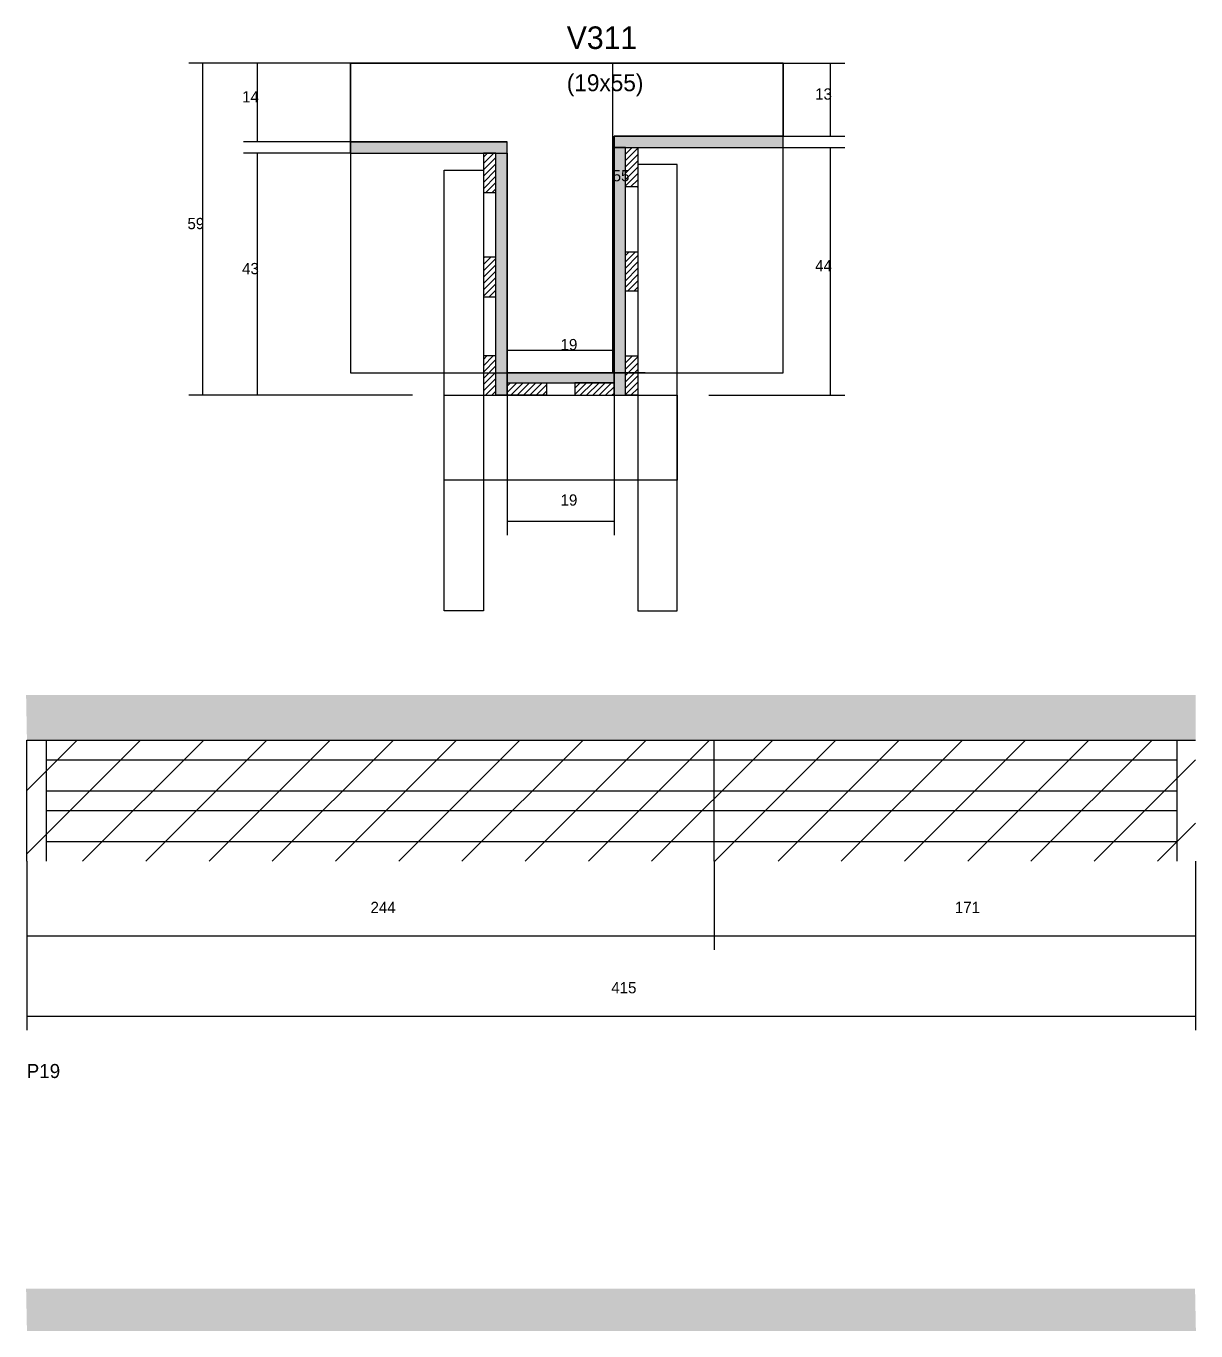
# Model space of a CAD drawing. Header units: metres. Extents: x 3856 to 5560, y 4268 to 4853.
# Drawn here: x 5144.5 to 5559.9, y 4301.8 to 4765.2 of the extents above; entities that cross this region are included whole.
import ezdxf

# ---------------------------------------------------------------- set-up
doc = ezdxf.new("R2010")
doc.units = ezdxf.units.M
for name, color, linetype in [('CONCRETO', 251, 'Continuous'), ('COTA', 241, 'Continuous'), ('Cota Seção (2x)', 4, 'Continuous'), ('Hachura', 253, 'Continuous'), ('Madeira', 126, 'Continuous'), ('NOMENCLATURA', 7, 'Continuous'), ('Painéis', 200, 'Continuous'), ('REAPROVEITAMENTO', 251, 'Continuous'), ('SARR_2.2x7', 40, 'Continuous'), ('SARR_3.5x7', 81, 'Continuous'), ('Texto Seção', 7, 'Continuous')]:
    doc.layers.add(name, color=color, linetype=linetype)

msp = doc.modelspace()

# ---------------------------------------------------------------- hatches: boundary and pattern name
at = {"layer": 'COTA'}
h = msp.add_hatch(dxfattribs=at)
h.set_pattern_fill('AR-CONC', scale=0.03)
h.paths.add_polyline_path([(5559.8, 4527.6), (5144.5, 4527.6), (5144.5, 4527.6), (5144.8, 4511.6), (5144.8, 4511.6), (5559.8, 4511.6), (5559.8, 4511.6), (5559.8, 4527.6)])
h = msp.add_hatch(dxfattribs=at)
h.set_pattern_fill('AR-CONC', scale=0.03)
h.paths.add_polyline_path([(5559.6, 4316.8), (5144.5, 4316.8), (5144.5, 4316.8), (5144.8, 4301.8), (5144.8, 4301.8), (5559.9, 4301.8), (5559.9, 4301.8), (5559.6, 4316.8)])
at = {"layer": 'Hachura'}
h = msp.add_hatch(color=8, dxfattribs=at)
h.dxf.hatch_style = 1
h.paths.add_polyline_path([(5315.3, 4720.1), (5315.3, 4724.1), (5315.3, 4724.1), (5259.7, 4724.1), (5259.7, 4724.1), (5259.7, 4720.1), (5259.7, 4720.1), (5315.3, 4720.1)])
h = msp.add_hatch(color=8, dxfattribs=at)
h.dxf.hatch_style = 1
h.paths.add_polyline_path([(5413.3, 4722.1), (5413.3, 4726.1), (5413.3, 4726.1), (5353.3, 4726.1), (5353.3, 4726.1), (5353.3, 4722.1), (5353.3, 4722.1), (5413.3, 4722.1)])
h = msp.add_hatch(color=8, dxfattribs=at)
h.dxf.hatch_style = 1
h.paths.add_polyline_path([(5357.3, 4724.1), (5353.3, 4724.1), (5353.3, 4724.1), (5353.3, 4634.1), (5353.3, 4634.1), (5357.3, 4634.1), (5357.3, 4634.1), (5357.3, 4724.1)])
h = msp.add_hatch(dxfattribs=at)
h.set_pattern_fill('ANSI31', scale=0.5)
h.paths.add_polyline_path([(5306.9, 4706.1), (5311.3, 4706.1), (5311.3, 4706.1), (5311.3, 4720.1), (5311.3, 4720.1), (5306.9, 4720.1), (5306.9, 4720.1), (5306.9, 4706.1)])
h = msp.add_hatch(color=8, dxfattribs=at)
h.dxf.hatch_style = 1
h.paths.add_polyline_path([(5311.3, 4722.1), (5315.3, 4722.1), (5315.3, 4722.1), (5315.3, 4634.1), (5315.3, 4634.1), (5311.3, 4634.1), (5311.3, 4634.1), (5311.3, 4722.1)])
h = msp.add_hatch(dxfattribs=at)
h.set_pattern_fill('ANSI31', scale=0.5)
h.paths.add_polyline_path([(5361.7, 4708.1), (5357.3, 4708.1), (5357.3, 4708.1), (5357.3, 4722.1), (5357.3, 4722.1), (5361.7, 4722.1), (5361.7, 4722.1), (5361.7, 4708.1)])
h = msp.add_hatch(dxfattribs=at)
h.set_pattern_fill('ANSI31', scale=0.5)
h.paths.add_polyline_path([(5306.9, 4669.1), (5311.3, 4669.1), (5311.3, 4669.1), (5311.3, 4683.1), (5311.3, 4683.1), (5306.9, 4683.1), (5306.9, 4683.1), (5306.9, 4669.1)])
h = msp.add_hatch(dxfattribs=at)
h.set_pattern_fill('ANSI31', scale=0.5)
h.paths.add_polyline_path([(5361.7, 4671.1), (5357.3, 4671.1), (5357.3, 4671.1), (5357.3, 4685.1), (5357.3, 4685.1), (5361.7, 4685.1), (5361.7, 4685.1), (5361.7, 4671.1)])
h = msp.add_hatch(dxfattribs=at)
h.set_pattern_fill('ANSI31', scale=0.5)
h.paths.add_polyline_path([(5306.9, 4634.1), (5311.3, 4634.1), (5311.3, 4634.1), (5311.3, 4648.1), (5311.3, 4648.1), (5306.9, 4648.1), (5306.9, 4648.1), (5306.9, 4634.1)])
h = msp.add_hatch(dxfattribs=at)
h.set_pattern_fill('ANSI31', scale=0.5)
h.paths.add_polyline_path([(5361.7, 4634.1), (5357.3, 4634.1), (5357.3, 4634.1), (5357.3, 4648.1), (5357.3, 4648.1), (5361.7, 4648.1), (5361.7, 4648.1), (5361.7, 4634.1)])
h = msp.add_hatch(color=8, dxfattribs=at)
h.dxf.hatch_style = 1
h.paths.add_polyline_path([(5353.3, 4638.5), (5353.3, 4642.1), (5353.3, 4642.1), (5315.3, 4642.1), (5315.3, 4642.1), (5315.3, 4638.5), (5315.3, 4638.5), (5353.3, 4638.5)])
h = msp.add_hatch(dxfattribs=at)
h.set_pattern_fill('ANSI31', scale=0.5)
h.paths.add_polyline_path([(5315.3, 4634.1), (5315.3, 4638.5), (5315.3, 4638.5), (5329.3, 4638.5), (5329.3, 4638.5), (5329.3, 4634.1), (5329.3, 4634.1), (5315.3, 4634.1)])
h = msp.add_hatch(dxfattribs=at)
h.set_pattern_fill('ANSI31', scale=0.5)
h.paths.add_polyline_path([(5353.3, 4634.1), (5353.3, 4638.5), (5353.3, 4638.5), (5339.3, 4638.5), (5339.3, 4638.5), (5339.3, 4634.1), (5339.3, 4634.1), (5353.3, 4634.1)])
at = {"layer": 'REAPROVEITAMENTO'}
h = msp.add_hatch(dxfattribs=at)
h.set_pattern_fill('ANSI31', scale=5)
h.paths.add_polyline_path([(5559.8, 4468.6), (5559.8, 4511.6), (5559.8, 4511.6), (5144.8, 4511.6), (5144.8, 4511.6), (5144.8, 4468.6), (5144.8, 4468.6), (5559.8, 4468.6)])

# ---------------------------------------------------------------- linework, layer by layer
at = {"layer": 'CONCRETO'}
for points in [[(5259.7, 4724.1), (5259.7, 4752.1), (5413.3, 4752.1), (5413.3, 4726.1), (5353.3, 4726.1), (5353.3, 4642.1), (5315.3, 4642.1), (5315.3, 4724.1)], [(5259.7, 4642.1), (5413.3, 4642.1), (5413.3, 4752.1), (5259.7, 4752.1)]]:
    msp.add_lwpolyline(points, close=True, dxfattribs=at)
at = {"layer": 'COTA'}
for p, q in [((5259.7, 4752.1), (5202.3, 4752.1)), ((5207.3, 4634.1), (5207.3, 4752.1)), ((5259.7, 4752.1), (5221.7, 4752.1)), ((5226.7, 4724.1), (5226.7, 4752.1)), ((5413.3, 4752.1), (5435.2, 4752.1)), ((5430.2, 4726.1), (5430.2, 4752.1)), ((5259.7, 4724.1), (5221.7, 4724.1)), ((5413.3, 4726.1), (5435.2, 4726.1)), ((5259.7, 4720.1), (5221.7, 4720.1)), ((5226.7, 4634.1), (5226.7, 4720.1)), ((5413.3, 4722.1), (5435.2, 4722.1)), ((5430.2, 4634.1), (5430.2, 4722.1)), ((5281.7, 4634.1), (5202.3, 4634.1)), ((5281.7, 4634.1), (5221.7, 4634.1)), ((5315.3, 4634.1), (5315.3, 4584.4)), ((5353.3, 4634.1), (5353.3, 4584.4)), ((5386.9, 4634.1), (5435.2, 4634.1)), ((5315.3, 4589.4), (5353.3, 4589.4)), ((5144.8, 4468.6), (5144.8, 4437.1)), ((5144.8, 4468.6), (5144.8, 4408.6)), ((5388.8, 4468.6), (5388.8, 4437.1)), ((5388.8, 4468.6), (5388.8, 4437.1)), ((5559.8, 4468.6), (5559.8, 4437.1)), ((5559.8, 4468.6), (5559.8, 4408.6)), ((5144.8, 4442.1), (5388.8, 4442.1)), ((5388.8, 4442.1), (5559.8, 4442.1)), ((5144.8, 4413.6), (5559.8, 4413.6))]:
    msp.add_line(p, q, dxfattribs=at)
at = {"layer": 'Cota Seção (2x)'}
for p, q in [((5364.3, 4752.1), (5347.8, 4752.1)), ((5352.8, 4642.1), (5352.8, 4752.1)), ((5315.3, 4634.1), (5315.3, 4655.1)), ((5353.3, 4634.1), (5353.3, 4655.1)), ((5315.3, 4650.1), (5353.3, 4650.1)), ((5364.3, 4642.1), (5347.8, 4642.1))]:
    msp.add_line(p, q, dxfattribs=at)
at = {"layer": 'Madeira'}
for points in [[(5306.9, 4706.1), (5311.3, 4706.1), (5311.3, 4720.1), (5306.9, 4720.1)], [(5361.7, 4708.1), (5357.3, 4708.1), (5357.3, 4722.1), (5361.7, 4722.1)], [(5306.9, 4669.1), (5311.3, 4669.1), (5311.3, 4683.1), (5306.9, 4683.1)], [(5361.7, 4671.1), (5357.3, 4671.1), (5357.3, 4685.1), (5361.7, 4685.1)], [(5306.9, 4634.1), (5311.3, 4634.1), (5311.3, 4648.1), (5306.9, 4648.1)], [(5361.7, 4634.1), (5357.3, 4634.1), (5357.3, 4648.1), (5361.7, 4648.1)], [(5315.3, 4634.1), (5315.3, 4638.5), (5329.3, 4638.5), (5329.3, 4634.1)], [(5353.3, 4634.1), (5353.3, 4638.5), (5339.3, 4638.5), (5339.3, 4634.1)]]:
    msp.add_lwpolyline(points, close=True, dxfattribs=at)
at = {"layer": 'Painéis'}
for p, q in [((5259.7, 4724.1), (5315.3, 4724.1)), ((5259.7, 4720.1), (5259.7, 4724.1)), ((5315.3, 4720.1), (5315.3, 4724.1)), ((5353.3, 4726.1), (5413.3, 4726.1)), ((5353.3, 4722.1), (5353.3, 4726.1)), ((5413.3, 4722.1), (5413.3, 4726.1)), ((5315.3, 4634.1), (5315.3, 4720.1)), ((5353.3, 4634.1), (5353.3, 4722.1)), ((5315.3, 4642.1), (5353.3, 4642.1)), ((5315.3, 4638.5), (5315.3, 4642.1)), ((5353.3, 4638.5), (5353.3, 4642.1)), ((5144.8, 4511.6), (5559.8, 4511.6)), ((5144.8, 4468.6), (5144.8, 4511.6)), ((5388.8, 4468.6), (5388.8, 4511.6))]:
    msp.add_line(p, q, dxfattribs=at)
for points in [[(5315.3, 4720.1), (5315.3, 4724.1), (5259.7, 4724.1), (5259.7, 4720.1)], [(5413.3, 4722.1), (5413.3, 4726.1), (5353.3, 4726.1), (5353.3, 4722.1)], [(5311.3, 4720.1), (5315.3, 4720.1), (5315.3, 4634.1), (5311.3, 4634.1)], [(5357.3, 4722.1), (5353.3, 4722.1), (5353.3, 4634.1), (5357.3, 4634.1)], [(5353.3, 4638.5), (5353.3, 4642.1), (5315.3, 4642.1), (5315.3, 4638.5)]]:
    msp.add_lwpolyline(points, close=True, dxfattribs=at)
at = {"layer": 'SARR_2.2x7'}
for p, q in [((5151.7, 4468.6), (5151.7, 4511.6)), ((5553.3, 4468.6), (5553.3, 4511.6)), ((5151.7, 4504.6), (5388.8, 4504.6)), ((5388.8, 4504.6), (5553.3, 4504.6)), ((5151.7, 4493.6), (5388.8, 4493.6)), ((5388.8, 4493.6), (5553.3, 4493.6)), ((5151.7, 4486.6), (5388.8, 4486.6)), ((5388.8, 4486.6), (5553.3, 4486.6)), ((5151.7, 4475.6), (5388.8, 4475.6)), ((5388.8, 4475.6), (5553.3, 4475.6))]:
    msp.add_line(p, q, dxfattribs=at)
at = {"layer": 'SARR_3.5x7'}
for points in [[(5292.9, 4714.1), (5306.9, 4714.1), (5306.9, 4557.6), (5292.9, 4557.6)], [(5375.7, 4716.1), (5361.7, 4716.1), (5361.7, 4557.6), (5375.7, 4557.6)], [(5292.9, 4634.1), (5375.7, 4634.1), (5375.7, 4604), (5292.9, 4604)]]:
    msp.add_lwpolyline(points, close=True, dxfattribs=at)

# ---------------------------------------------------------------- texts
at = {"layer": 'COTA'}
for s, p in [('14', (5221.2, 4738.1)), ('13', (5424.7, 4739.1)), ('59', (5201.8, 4693.1)), ('43', (5221.2, 4677.1)), ('44', (5424.7, 4678.1)), ('19', (5334.3, 4594.9)), ('244', (5266.8, 4450.2)), ('171', (5474.3, 4450.2)), ('415', (5352.3, 4421.7))]:
    msp.add_text(s, height=4, dxfattribs=at).set_placement(p)
at = {"layer": 'Cota Seção (2x)'}
for s, p in [('55', (5352.8, 4710.1)), ('19', (5334.3, 4650.1))]:
    msp.add_text(s, height=4, dxfattribs=at).set_placement(p)
at = {"layer": 'NOMENCLATURA'}
msp.add_text('P19', height=5, dxfattribs=at).set_placement((5144.7, 4391.6))
at = {"layer": 'Texto Seção'}
for s, height, p in [('V311', 8, (5336.5, 4757.1)), ('(19x55)', 6, (5336.5, 4742.1))]:
    msp.add_text(s, height=height, dxfattribs=at).set_placement(p)

doc.saveas('drawing.dxf')
